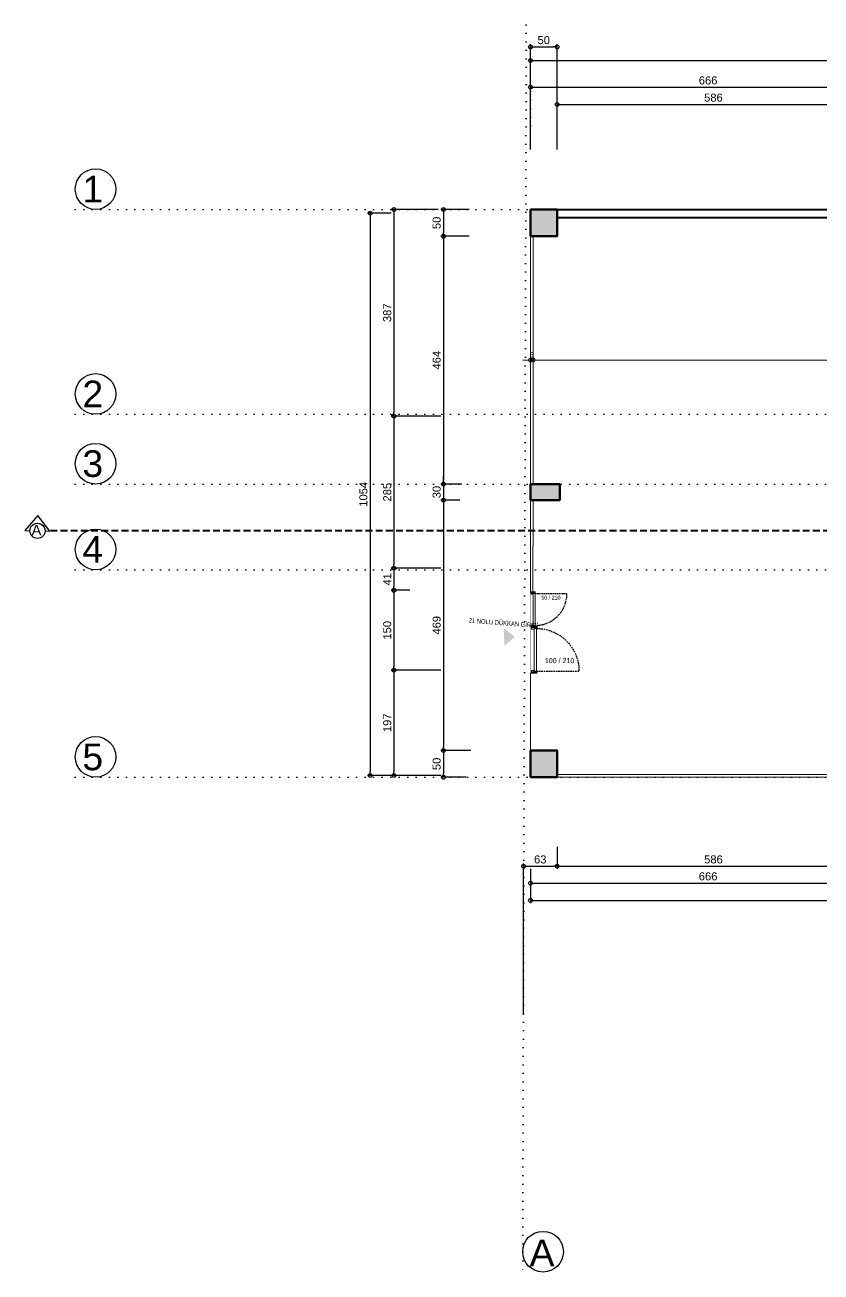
# Model space of a CAD drawing. Header units: millimetres. Extents: x 768 to 14077, y 324 to 18132.
# Drawn here: x 877 to 2369, y 3132 to 5469 of the extents above; entities that cross this region are included whole.
import ezdxf

# ---------------------------------------------------------------- set-up
doc = ezdxf.new("R2010")
doc.units = ezdxf.units.MM
doc.set_wipeout_variables(frame=1)
for name, pattern in [('DOT2', [3.175, 0, -3.175]), ('HIDDEN', [9.525, 6.35, -3.175]), ('HIDDEN2', [4.7625, 3.175, -1.5875]), ('HIDDENX2', [19.05, 12.7, -6.35])]:
    doc.linetypes.add(name, pattern=pattern)
for name, color, linetype, lineweight in [('DUV', 41, 'Continuous', 50), ('KAPI', 30, 'Continuous', 20), ('SEM_DUVAR1', 136, 'Continuous', 40), ('SEM_IC OLCU', 140, 'Continuous', 13), ('SEM_KESİK1', 254, 'HIDDENX2', 40), ('SEM_KOLON TARAMA1', 8, 'Continuous', 13), ('SEM_KOLON1', 244, 'Continuous', 60), ('SEM_PENCERE', 133, 'Continuous', 13), ('YAZIKAPI', 7, 'Continuous', 5)]:
    doc.layers.add(name, color=color, linetype=linetype, lineweight=lineweight)
for name, color, linetype in [('KAD_PARSELHAT', 16, 'Continuous'), ('KAPI-AC', 9, 'HIDDEN'), ('SEM_AKS', 161, 'Continuous'), ('TEXT', 7, 'Continuous')]:
    doc.layers.add(name, color=color, linetype=linetype)
doc.styles.add('KAPıNO', font='arial.ttf')
doc.styles.add('S', font='arial.ttf', dxfattribs={"width": 0.7})
doc.styles.add('SEM_YAZI', font='arial.ttf')
doc.styles.get("Standard").update_dxf_attribs({"font": 'arial.ttf'})
doc.dimstyles.new('1-50-2', dxfattribs={"dimtxt": 15, "dimasz": 7, "dimexe": 5, "dimexo": 5, "dimgap": 5, "dimtad": 1, "dimdec": 0, "dimtxsty": 'Standard', "dimblk": 'ORIGIN', "dimcen": 5, "dimdle": 7, "dimclrd": 256, "dimclre": 256, "dimclrt": 256, "dimadec": 0, "dimazin": 0, "dimtfac": 1, "dimtdec": 0, "dimtix": 1, "dimtmove": 0, "dimatfit": 3, "dimldrblk": 'ORIGIN', "dimfxl": 1, "dimlwd": -1, "dimlwe": -1, "dimarcsym": 0})
doc.dimstyles.new('1-50-İC', dxfattribs={"dimtxt": 10, "dimasz": 7, "dimexe": 5, "dimexo": 25, "dimgap": 5, "dimtad": 1, "dimdec": 0, "dimtxsty": 'Standard', "dimblk": 'ORIGIN', "dimcen": 5, "dimdle": 7, "dimclrd": 256, "dimclre": 256, "dimclrt": 256, "dimadec": 0, "dimazin": 0, "dimtfac": 1, "dimtdec": 0, "dimtix": 1, "dimtmove": 0, "dimatfit": 3, "dimldrblk": 'ORIGIN', "dimfxl": 1, "dimlwd": -1, "dimlwe": -1, "dimarcsym": 0})

# ---------------------------------------------------------------- blocks, each defined once
blk = doc.blocks.new('*U6')
at = {"layer": 'TEXT', "style": 'KAPıNO'}
blk.add_attdef('KB', (18.6, 16.5), '', height=10, rotation=90, dxfattribs=at)
blk.add_wipeout([(0, 1), (90, 1), (90, -12), (0, -12)]).dxf.layer = 'KAPI'
at = {"layer": 'DUV'}
for p, q in [((0, 0), (0, -10)), ((90, 0), (90, -10))]:
    blk.add_line(p, q, dxfattribs=at)
at = {"layer": 'KAPI'}
for points in [[(0, -10), (0, 0), (3, 0), (3, -4.5), (4.3, -4.5), (4.3, -10)], [(90, -10), (90, 0), (87, 0), (87, -4.5), (85.7, -4.5), (85.7, -10)]]:
    blk.add_lwpolyline(points, close=True, dxfattribs=at)
blk.add_lwpolyline([(3, -4.5), (3, 0), (87, 0), (87, -4.5), (3, -4.5)], dxfattribs=at)
at = {"layer": 'KAPI-AC', "linetype": 'HIDDEN2'}
blk.add_lwpolyline([(3, 0), (3, 84, -0.414214), (87, 0)], format="xyb", dxfattribs=at)
blk = doc.blocks.new('*U5')
at = {"layer": 'TEXT', "style": 'KAPıNO'}
blk.add_attdef('KB', (18.6, 16.5), '', height=10, rotation=90, dxfattribs=at)
blk.add_wipeout([(0, 1), (90, 1), (90, -12), (0, -12)]).dxf.layer = 'KAPI'
at = {"layer": 'DUV'}
for p, q in [((0, 0), (0, -10)), ((90, 0), (90, -10))]:
    blk.add_line(p, q, dxfattribs=at)
at = {"layer": 'KAPI'}
for points in [[(0, -10), (0, 0), (3, 0), (3, -4.5), (4.3, -4.5), (4.3, -10)], [(90, -10), (90, 0), (87, 0), (87, -4.5), (85.7, -4.5), (85.7, -10)]]:
    blk.add_lwpolyline(points, close=True, dxfattribs=at)
blk.add_lwpolyline([(3, -4.5), (3, 0), (87, 0), (87, -4.5), (3, -4.5)], dxfattribs=at)
at = {"layer": 'KAPI-AC', "linetype": 'HIDDEN2'}
blk.add_lwpolyline([(3, 0), (3, 84, -0.414214), (87, 0)], format="xyb", dxfattribs=at)
blk = doc.blocks.new('_Origin')
at = {"color": 0, "linetype": 'ByBlock', "lineweight": -2}
blk.add_line((0, 0), (-1, 0), dxfattribs=at)
blk.add_circle((0, 0), 0.5, dxfattribs=at)
blk = doc.blocks.new('*D149')
at = {"transparency": 16777216}
for p, q in [((1824.5, 5235.7), (1824.5, 5357.4)), ((1831.5, 5352.4), (2483.5, 5352.4)), ((2490.5, 5228.8), (2490.5, 5357.4))]:
    blk.add_line(p, q, dxfattribs=at)
at = {"layer": 'Defpoints', "color": 0, "linetype": 'ByBlock', "transparency": 16777216}
for p in [(2490.5, 5352.4), (1824.5, 5230.7), (2490.5, 5223.8)]:
    blk.add_point(p, dxfattribs=at)
at = {"linetype": 'ByBlock', "transparency": 16777216, "xscale": 7, "yscale": 7, "zscale": 7, "rotation": 180}
blk.add_blockref('_Origin', (1824.5, 5352.4), dxfattribs=at)
at = {"linetype": 'ByBlock', "transparency": 16777216, "xscale": 7, "yscale": 7, "zscale": 7}
blk.add_blockref('_Origin', (2490.5, 5352.4), dxfattribs=at)
at = {"linetype": 'ByBlock', "transparency": 16777216, "insert": (2157.5, 5365.1), "char_height": 15, "attachment_point": 5}
blk.add_mtext('666', dxfattribs=at)
blk = doc.blocks.new('*D153')
at = {"transparency": 16777216}
for p, q in [((1824.5, 5357.4), (1824.5, 5407.4)), ((1831.5, 5402.4), (4598, 5402.4)), ((4605, 5357.4), (4605, 5407.4))]:
    blk.add_line(p, q, dxfattribs=at)
at = {"layer": 'Defpoints', "color": 0, "linetype": 'ByBlock', "transparency": 16777216}
for p in [(4605, 5402.4), (1824.5, 5352.4), (4605, 5352.4)]:
    blk.add_point(p, dxfattribs=at)
at = {"linetype": 'ByBlock', "transparency": 16777216, "xscale": 7, "yscale": 7, "zscale": 7, "rotation": 180}
blk.add_blockref('_Origin', (1824.5, 5402.4), dxfattribs=at)
at = {"linetype": 'ByBlock', "transparency": 16777216, "xscale": 7, "yscale": 7, "zscale": 7}
blk.add_blockref('_Origin', (4605, 5402.4), dxfattribs=at)
at = {"linetype": 'ByBlock', "transparency": 16777216, "insert": (3214.8, 5415.1), "char_height": 15, "attachment_point": 5}
blk.add_mtext('2781', dxfattribs=at)
blk = doc.blocks.new('*D212')
at = {"transparency": 16777216}
for p, q in [((1824.5, 5343.5), (1824.5, 5432.9)), ((1831.5, 5427.9), (1867.5, 5427.9)), ((1874.5, 5235.7), (1874.5, 5432.9))]:
    blk.add_line(p, q, dxfattribs=at)
at = {"layer": 'Defpoints', "color": 0, "linetype": 'ByBlock', "transparency": 16777216}
for p in [(1874.5, 5427.9), (1824.5, 5338.5), (1874.5, 5230.7)]:
    blk.add_point(p, dxfattribs=at)
at = {"linetype": 'ByBlock', "transparency": 16777216, "xscale": 7, "yscale": 7, "zscale": 7, "rotation": 180}
blk.add_blockref('_Origin', (1824.5, 5427.9), dxfattribs=at)
at = {"linetype": 'ByBlock', "transparency": 16777216, "xscale": 7, "yscale": 7, "zscale": 7}
blk.add_blockref('_Origin', (1874.5, 5427.9), dxfattribs=at)
at = {"linetype": 'ByBlock', "transparency": 16777216, "insert": (1849.5, 5440.6), "char_height": 15, "attachment_point": 5}
blk.add_mtext('50', dxfattribs=at)
blk = doc.blocks.new('*D154')
at = {"transparency": 16777216}
for p, q in [((1874.5, 5235.7), (1874.5, 5325.2)), ((1881.5, 5320.2), (2453.5, 5320.2)), ((2460.5, 5279.4), (2460.5, 5325.2))]:
    blk.add_line(p, q, dxfattribs=at)
at = {"layer": 'Defpoints', "color": 0, "linetype": 'ByBlock', "transparency": 16777216}
for p in [(2460.5, 5320.2), (2460.5, 5274.4), (1874.5, 5230.7)]:
    blk.add_point(p, dxfattribs=at)
at = {"linetype": 'ByBlock', "transparency": 16777216, "xscale": 7, "yscale": 7, "zscale": 7, "rotation": 180}
blk.add_blockref('_Origin', (1874.5, 5320.2), dxfattribs=at)
at = {"linetype": 'ByBlock', "transparency": 16777216, "xscale": 7, "yscale": 7, "zscale": 7}
blk.add_blockref('_Origin', (2460.5, 5320.2), dxfattribs=at)
at = {"linetype": 'ByBlock', "transparency": 16777216, "insert": (2167.5, 5332.9), "char_height": 15, "attachment_point": 5}
blk.add_mtext('586', dxfattribs=at)
blk = doc.blocks.new('*D172')
at = {"transparency": 16777216}
for p, q in [((1709.6, 5123.3), (1656.5, 5123.3)), ((1661.5, 5116.3), (1661.5, 5080.1)), ((1709.6, 5073.1), (1656.5, 5073.1))]:
    blk.add_line(p, q, dxfattribs=at)
at = {"layer": 'Defpoints', "color": 0, "linetype": 'ByBlock', "transparency": 16777216}
for p in [(1714.6, 5123.3), (1661.5, 5073.1), (1714.6, 5073.1)]:
    blk.add_point(p, dxfattribs=at)
at = {"linetype": 'ByBlock', "transparency": 16777216, "xscale": 7, "yscale": 7, "zscale": 7}
for p, rotation in [((1661.5, 5123.3), 90), ((1661.5, 5073.1), 270)]:
    blk.add_blockref('_Origin', p, dxfattribs=dict(at, rotation=rotation))
at = {"linetype": 'ByBlock', "transparency": 16777216, "insert": (1648.9, 5098.2), "char_height": 15, "attachment_point": 5, "rotation": 90}
blk.add_mtext('50', dxfattribs=at)
blk = doc.blocks.new('*D173')
at = {"transparency": 16777216}
for p, q in [((1709.6, 5073.1), (1656.5, 5073.1)), ((1661.5, 5066.1), (1661.5, 4615.9)), ((1696, 4608.9), (1656.5, 4608.9))]:
    blk.add_line(p, q, dxfattribs=at)
at = {"layer": 'Defpoints', "color": 0, "linetype": 'ByBlock', "transparency": 16777216}
for p in [(1714.6, 5073.1), (1661.5, 4608.9), (1701, 4608.9)]:
    blk.add_point(p, dxfattribs=at)
at = {"linetype": 'ByBlock', "transparency": 16777216, "xscale": 7, "yscale": 7, "zscale": 7}
for p, rotation in [((1661.5, 5073.1), 90), ((1661.5, 4608.9), 270)]:
    blk.add_blockref('_Origin', p, dxfattribs=dict(at, rotation=rotation))
at = {"linetype": 'ByBlock', "transparency": 16777216, "insert": (1648.9, 4841), "char_height": 15, "attachment_point": 5, "rotation": 90}
blk.add_mtext('464', dxfattribs=at)
blk = doc.blocks.new('*D174')
at = {"transparency": 16777216}
for p, q in [((1696, 4608.9), (1656.5, 4608.9)), ((1661.5, 4615.9), (1661.5, 4622.9)), ((1661.5, 4608.9), (1661.5, 4578.8)), ((1692.5, 4578.8), (1656.5, 4578.8)), ((1661.5, 4571.8), (1661.5, 4564.8))]:
    blk.add_line(p, q, dxfattribs=at)
at = {"layer": 'Defpoints', "color": 0, "linetype": 'ByBlock', "transparency": 16777216}
for p in [(1701, 4608.9), (1661.5, 4578.8), (1697.5, 4578.8)]:
    blk.add_point(p, dxfattribs=at)
at = {"linetype": 'ByBlock', "transparency": 16777216, "xscale": 7, "yscale": 7, "zscale": 7}
for p, rotation in [((1661.5, 4608.9), 270), ((1661.5, 4578.8), 90)]:
    blk.add_blockref('_Origin', p, dxfattribs=dict(at, rotation=rotation))
at = {"linetype": 'ByBlock', "transparency": 16777216, "insert": (1648.9, 4593.8), "char_height": 15, "attachment_point": 5, "rotation": 90}
blk.add_mtext('30', dxfattribs=at)
blk = doc.blocks.new('*D175')
at = {"transparency": 16777216}
for p, q in [((1692.5, 4578.8), (1656.5, 4578.8)), ((1661.5, 4571.8), (1661.5, 4116.6)), ((1713.1, 4109.6), (1656.5, 4109.6))]:
    blk.add_line(p, q, dxfattribs=at)
at = {"layer": 'Defpoints', "color": 0, "linetype": 'ByBlock', "transparency": 16777216}
for p in [(1697.5, 4578.8), (1661.5, 4109.6), (1718.1, 4109.6)]:
    blk.add_point(p, dxfattribs=at)
at = {"linetype": 'ByBlock', "transparency": 16777216, "xscale": 7, "yscale": 7, "zscale": 7}
for p, rotation in [((1661.5, 4578.8), 90), ((1661.5, 4109.6), 270)]:
    blk.add_blockref('_Origin', p, dxfattribs=dict(at, rotation=rotation))
at = {"linetype": 'ByBlock', "transparency": 16777216, "insert": (1648.9, 4344.2), "char_height": 15, "attachment_point": 5, "rotation": 90}
blk.add_mtext('469', dxfattribs=at)
blk = doc.blocks.new('*D176')
at = {"transparency": 16777216}
for p, q in [((1713.1, 4109.6), (1656.5, 4109.6)), ((1661.5, 4102.6), (1661.5, 4066.3)), ((1704.2, 4059.3), (1656.5, 4059.3))]:
    blk.add_line(p, q, dxfattribs=at)
at = {"layer": 'Defpoints', "color": 0, "linetype": 'ByBlock', "transparency": 16777216}
for p in [(1718.1, 4109.6), (1661.5, 4059.3), (1709.2, 4059.3)]:
    blk.add_point(p, dxfattribs=at)
at = {"linetype": 'ByBlock', "transparency": 16777216, "xscale": 7, "yscale": 7, "zscale": 7}
for p, rotation in [((1661.5, 4109.6), 90), ((1661.5, 4059.3), 270)]:
    blk.add_blockref('_Origin', p, dxfattribs=dict(at, rotation=rotation))
at = {"linetype": 'ByBlock', "transparency": 16777216, "insert": (1648.9, 4084.4), "char_height": 15, "attachment_point": 5, "rotation": 90}
blk.add_mtext('50', dxfattribs=at)
blk = doc.blocks.new('*D177')
at = {"transparency": 16777216}
for p, q in [((1651.5, 5123.3), (1563.9, 5123.3)), ((1568.9, 5116.3), (1568.9, 4743.3)), ((1656.5, 4736.3), (1563.9, 4736.3))]:
    blk.add_line(p, q, dxfattribs=at)
at = {"layer": 'Defpoints', "color": 0, "linetype": 'ByBlock', "transparency": 16777216}
for p in [(1656.5, 5123.3), (1568.9, 4736.3), (1661.5, 4736.3)]:
    blk.add_point(p, dxfattribs=at)
at = {"linetype": 'ByBlock', "transparency": 16777216, "xscale": 7, "yscale": 7, "zscale": 7}
for p, rotation in [((1568.9, 5123.3), 90), ((1568.9, 4736.3), 270)]:
    blk.add_blockref('_Origin', p, dxfattribs=dict(at, rotation=rotation))
at = {"linetype": 'ByBlock', "transparency": 16777216, "insert": (1556.3, 4929.8), "char_height": 15, "attachment_point": 5, "rotation": 90}
blk.add_mtext('387', dxfattribs=at)
blk = doc.blocks.new('*D178')
at = {"transparency": 16777216}
for p, q in [((1656.5, 4736.3), (1563.9, 4736.3)), ((1568.9, 4729.3), (1568.9, 4458)), ((1656.5, 4451), (1563.9, 4451))]:
    blk.add_line(p, q, dxfattribs=at)
at = {"layer": 'Defpoints', "color": 0, "linetype": 'ByBlock', "transparency": 16777216}
for p in [(1661.5, 4736.3), (1568.9, 4451), (1661.5, 4451)]:
    blk.add_point(p, dxfattribs=at)
at = {"linetype": 'ByBlock', "transparency": 16777216, "xscale": 7, "yscale": 7, "zscale": 7}
for p, rotation in [((1568.9, 4736.3), 90), ((1568.9, 4451), 270)]:
    blk.add_blockref('_Origin', p, dxfattribs=dict(at, rotation=rotation))
at = {"linetype": 'ByBlock', "transparency": 16777216, "insert": (1556.3, 4593.6), "char_height": 15, "attachment_point": 5, "rotation": 90}
blk.add_mtext('285', dxfattribs=at)
blk = doc.blocks.new('*D179')
at = {"transparency": 16777216}
for p, q in [((1656.5, 4451), (1563.9, 4451)), ((1568.9, 4444), (1568.9, 4416.7)), ((1598.9, 4409.7), (1563.9, 4409.7))]:
    blk.add_line(p, q, dxfattribs=at)
at = {"layer": 'Defpoints', "color": 0, "linetype": 'ByBlock', "transparency": 16777216}
for p in [(1661.5, 4451), (1568.9, 4409.7), (1603.9, 4409.7)]:
    blk.add_point(p, dxfattribs=at)
at = {"linetype": 'ByBlock', "transparency": 16777216, "xscale": 7, "yscale": 7, "zscale": 7}
for p, rotation in [((1568.9, 4451), 90), ((1568.9, 4409.7), 270)]:
    blk.add_blockref('_Origin', p, dxfattribs=dict(at, rotation=rotation))
at = {"linetype": 'ByBlock', "transparency": 16777216, "insert": (1556.4, 4430.3), "char_height": 15, "attachment_point": 5, "rotation": 90}
blk.add_mtext('41', dxfattribs=at)
blk = doc.blocks.new('*D180')
at = {"transparency": 16777216}
for p, q in [((1598.9, 4409.7), (1563.9, 4409.7)), ((1568.9, 4402.7), (1568.9, 4266.9)), ((1656.5, 4259.9), (1563.9, 4259.9))]:
    blk.add_line(p, q, dxfattribs=at)
at = {"layer": 'Defpoints', "color": 0, "linetype": 'ByBlock', "transparency": 16777216}
for p in [(1603.9, 4409.7), (1568.9, 4259.9), (1661.5, 4259.9)]:
    blk.add_point(p, dxfattribs=at)
at = {"linetype": 'ByBlock', "transparency": 16777216, "xscale": 7, "yscale": 7, "zscale": 7}
for p, rotation in [((1568.9, 4409.7), 90), ((1568.9, 4259.9), 270)]:
    blk.add_blockref('_Origin', p, dxfattribs=dict(at, rotation=rotation))
at = {"linetype": 'ByBlock', "transparency": 16777216, "insert": (1556.3, 4334.8), "char_height": 15, "attachment_point": 5, "rotation": 90}
blk.add_mtext('150', dxfattribs=at)
blk = doc.blocks.new('*D181')
at = {"transparency": 16777216}
for p, q in [((1656.5, 4259.9), (1563.9, 4259.9)), ((1568.9, 4252.9), (1568.9, 4069.8)), ((1656.5, 4062.8), (1563.9, 4062.8))]:
    blk.add_line(p, q, dxfattribs=at)
at = {"layer": 'Defpoints', "color": 0, "linetype": 'ByBlock', "transparency": 16777216}
for p in [(1661.5, 4259.9), (1568.9, 4062.8), (1661.5, 4062.8)]:
    blk.add_point(p, dxfattribs=at)
at = {"linetype": 'ByBlock', "transparency": 16777216, "xscale": 7, "yscale": 7, "zscale": 7}
for p, rotation in [((1568.9, 4259.9), 90), ((1568.9, 4062.8), 270)]:
    blk.add_blockref('_Origin', p, dxfattribs=dict(at, rotation=rotation))
at = {"linetype": 'ByBlock', "transparency": 16777216, "insert": (1556.3, 4161.4), "char_height": 15, "attachment_point": 5, "rotation": 90}
blk.add_mtext('197', dxfattribs=at)
blk = doc.blocks.new('*D182')
at = {"transparency": 16777216}
for p, q in [((1563.9, 5116.3), (1519.2, 5116.3)), ((1524.2, 5109.3), (1524.2, 4069.8)), ((1563.9, 4062.8), (1519.2, 4062.8))]:
    blk.add_line(p, q, dxfattribs=at)
at = {"layer": 'Defpoints', "color": 0, "linetype": 'ByBlock', "transparency": 16777216}
for p in [(1568.9, 5116.3), (1524.2, 4062.8), (1568.9, 4062.8)]:
    blk.add_point(p, dxfattribs=at)
at = {"linetype": 'ByBlock', "transparency": 16777216, "xscale": 7, "yscale": 7, "zscale": 7}
for p, rotation in [((1524.2, 5116.3), 90), ((1524.2, 4062.8), 270)]:
    blk.add_blockref('_Origin', p, dxfattribs=dict(at, rotation=rotation))
at = {"linetype": 'ByBlock', "transparency": 16777216, "insert": (1511.6, 4589.6), "char_height": 15, "attachment_point": 5, "rotation": 90}
blk.add_mtext('1054', dxfattribs=at)
blk = doc.blocks.new('*D213')
at = {"transparency": 16777216}
for p, q in [((1874.5, 3928.7), (1874.5, 3887.6)), ((1811.4, 3614.1), (1811.4, 3897.6)), ((1818.4, 3892.6), (1867.5, 3892.6))]:
    blk.add_line(p, q, dxfattribs=at)
at = {"layer": 'Defpoints', "color": 0, "linetype": 'ByBlock', "transparency": 16777216}
for p in [(1874.5, 3933.7), (1874.5, 3892.6), (1811.4, 3609.1)]:
    blk.add_point(p, dxfattribs=at)
at = {"linetype": 'ByBlock', "transparency": 16777216, "xscale": 7, "yscale": 7, "zscale": 7, "rotation": 180}
blk.add_blockref('_Origin', (1811.4, 3892.6), dxfattribs=at)
at = {"linetype": 'ByBlock', "transparency": 16777216, "xscale": 7, "yscale": 7, "zscale": 7}
blk.add_blockref('_Origin', (1874.5, 3892.6), dxfattribs=at)
at = {"linetype": 'ByBlock', "transparency": 16777216, "insert": (1843, 3905.3), "char_height": 15, "attachment_point": 5}
blk.add_mtext('63', dxfattribs=at)
blk = doc.blocks.new('*D183')
at = {"transparency": 16777216}
for p, q in [((1874.5, 3928.7), (1874.5, 3887.6)), ((2460.5, 3931.2), (2460.5, 3887.6)), ((1881.5, 3892.6), (2453.5, 3892.6))]:
    blk.add_line(p, q, dxfattribs=at)
at = {"layer": 'Defpoints', "color": 0, "linetype": 'ByBlock', "transparency": 16777216}
for p in [(1874.5, 3933.7), (2460.5, 3936.2), (2460.5, 3892.6)]:
    blk.add_point(p, dxfattribs=at)
at = {"linetype": 'ByBlock', "transparency": 16777216, "xscale": 7, "yscale": 7, "zscale": 7, "rotation": 180}
blk.add_blockref('_Origin', (1874.5, 3892.6), dxfattribs=at)
at = {"linetype": 'ByBlock', "transparency": 16777216, "xscale": 7, "yscale": 7, "zscale": 7}
blk.add_blockref('_Origin', (2460.5, 3892.6), dxfattribs=at)
at = {"linetype": 'ByBlock', "transparency": 16777216, "insert": (2167.5, 3905.3), "char_height": 15, "attachment_point": 5}
blk.add_mtext('586', dxfattribs=at)
blk = doc.blocks.new('*D193')
at = {"transparency": 16777216}
for p, q in [((1824.5, 3887.6), (1824.5, 3856)), ((2490.5, 3887.6), (2490.5, 3856)), ((1831.5, 3861), (2483.5, 3861))]:
    blk.add_line(p, q, dxfattribs=at)
at = {"layer": 'Defpoints', "color": 0, "linetype": 'ByBlock', "transparency": 16777216}
for p in [(1824.5, 3892.6), (2490.5, 3892.6), (2490.5, 3861)]:
    blk.add_point(p, dxfattribs=at)
at = {"linetype": 'ByBlock', "transparency": 16777216, "xscale": 7, "yscale": 7, "zscale": 7, "rotation": 180}
blk.add_blockref('_Origin', (1824.5, 3861), dxfattribs=at)
at = {"linetype": 'ByBlock', "transparency": 16777216, "xscale": 7, "yscale": 7, "zscale": 7}
blk.add_blockref('_Origin', (2490.5, 3861), dxfattribs=at)
at = {"linetype": 'ByBlock', "transparency": 16777216, "insert": (2157.5, 3873.6), "char_height": 15, "attachment_point": 5}
blk.add_mtext('666', dxfattribs=at)
blk = doc.blocks.new('*D201')
at = {"transparency": 16777216}
for p, q in [((1824.5, 3856), (1824.5, 3823.7)), ((4605, 3856), (4605, 3823.7)), ((1831.5, 3828.7), (4598, 3828.7))]:
    blk.add_line(p, q, dxfattribs=at)
at = {"layer": 'Defpoints', "color": 0, "linetype": 'ByBlock', "transparency": 16777216}
for p in [(1824.5, 3861), (4605, 3861), (4605, 3828.7)]:
    blk.add_point(p, dxfattribs=at)
at = {"linetype": 'ByBlock', "transparency": 16777216, "xscale": 7, "yscale": 7, "zscale": 7, "rotation": 180}
blk.add_blockref('_Origin', (1824.5, 3828.7), dxfattribs=at)
at = {"linetype": 'ByBlock', "transparency": 16777216, "xscale": 7, "yscale": 7, "zscale": 7}
blk.add_blockref('_Origin', (4605, 3828.7), dxfattribs=at)
at = {"linetype": 'ByBlock', "transparency": 16777216, "insert": (3214.8, 3841.4), "char_height": 15, "attachment_point": 5}
blk.add_mtext('2781', dxfattribs=at)
blk = doc.blocks.new('*D325')
at = {"layer": 'Defpoints', "color": 0, "transparency": 16777216}
for p in [(1824.5, 4841), (1829.5, 4841.2), (1829.5, 4841.2)]:
    blk.add_point(p, dxfattribs=at)
at = {"layer": 'SEM_IC OLCU', "transparency": 16777216}
for p, q in [((1824.5, 4866), (1824.5, 4846.2)), ((1829.5, 4866.2), (1829.5, 4846.2)), ((1817.5, 4841.2), (1810.5, 4841.2)), ((1824.5, 4841.2), (1829.5, 4841.2)), ((1836.5, 4841.2), (1843.5, 4841.2))]:
    blk.add_line(p, q, dxfattribs=at)
at = {"layer": 'SEM_IC OLCU', "transparency": 16777216, "xscale": 7, "yscale": 7, "zscale": 7}
blk.add_blockref('_Origin', (1824.5, 4841.2), dxfattribs=at)
at = {"layer": 'SEM_IC OLCU', "transparency": 16777216, "xscale": 7, "yscale": 7, "zscale": 7, "rotation": 180}
blk.add_blockref('_Origin', (1829.5, 4841.2), dxfattribs=at)
at = {"layer": 'SEM_IC OLCU', "transparency": 16777216, "insert": (1827, 4851.2), "char_height": 10, "attachment_point": 5}
blk.add_mtext('5', dxfattribs=at)
blk = doc.blocks.new('*D326')
at = {"layer": 'Defpoints', "color": 0, "transparency": 16777216}
for p in [(3268.5, 4923.9), (1829.5, 4841.2), (3268.5, 4841.2)]:
    blk.add_point(p, dxfattribs=at)
at = {"layer": 'SEM_IC OLCU', "transparency": 16777216}
for p, q in [((3268.5, 4898.9), (3268.5, 4836.2)), ((1829.5, 4866.2), (1829.5, 4846.2)), ((1836.5, 4841.2), (3261.5, 4841.2))]:
    blk.add_line(p, q, dxfattribs=at)
at = {"layer": 'SEM_IC OLCU', "transparency": 16777216, "xscale": 7, "yscale": 7, "zscale": 7, "rotation": 180}
blk.add_blockref('_Origin', (1829.5, 4841.2), dxfattribs=at)
at = {"layer": 'SEM_IC OLCU', "transparency": 16777216, "xscale": 7, "yscale": 7, "zscale": 7}
blk.add_blockref('_Origin', (3268.5, 4841.2), dxfattribs=at)
at = {"layer": 'SEM_IC OLCU', "transparency": 16777216, "insert": (2549, 4851.3), "char_height": 10, "attachment_point": 5}
blk.add_mtext('1439', dxfattribs=at)
blk = doc.blocks.new('aks')
at = {"layer": 'SEM_AKS', "linetype": 'DOT2', "ltscale": 5}
for p, q in [((1819.4, 6332.3), (1810, 3132.1)), ((971.7, 5123.3), (5571.7, 5123.3)), ((971.7, 4739.5), (5571.7, 4739.5)), ((971.7, 4608.9), (5571.7, 4608.9)), ((971.7, 4448.1), (5571.7, 4448.1)), ((971.7, 4059.3), (5571.7, 4059.3))]:
    blk.add_line(p, q, dxfattribs=at)
at = {"layer": 'SEM_AKS', "ltscale": 5}
for centre in [(1009.8, 5161.5), (1009.8, 4777.7), (1009.8, 4647), (1009.8, 4486.3), (1009.8, 4097.5), (1848.2, 3170.3)]:
    blk.add_circle(centre, 38.1, dxfattribs=at)
at = {"layer": 'SEM_AKS', "linetype": 'DOT2', "ltscale": 5}
for s, p in [('1', (985.1, 5136.5)), ('2', (985.1, 4752.7)), ('3', (985.1, 4622.1)), ('4', (985.1, 4461.4)), ('5', (985.1, 4072.5)), ('A', (1823, 3143.1))]:
    blk.add_text(s, height=50, dxfattribs=at).set_placement(p)

msp = doc.modelspace()

# ---------------------------------------------------------------- hatches: boundary and pattern name
at = {"layer": 'KAD_PARSELHAT', "lineweight": 40}
h = msp.add_hatch(color=256, dxfattribs=at)
h.dxf.hatch_style = 1
h.paths.add_polyline_path([(1774.4, 4339.5), (1795.3, 4322.5), (1775.9, 4305.8)])
at = {"layer": 'SEM_KOLON TARAMA1', "linetype": 'ByBlock'}
h = msp.add_hatch(dxfattribs=at)
h.set_pattern_fill('ANSI36', color=256)
h.set_pattern_definition([(45, (210.0015, 2702.2162), (1.683798, 6.173926), [7.9375, -1.5875, 0, -1.5875])])
h.paths.add_polyline_path([(1874.5, 5123.3), (1824.5, 5123.3), (1824.5, 5073.1), (1874.5, 5073.1)])
h.paths.add_polyline_path([(2490.5, 5123.3), (2460.5, 5123.3), (2460.5, 5063), (2490.5, 5063)])
h.paths.add_polyline_path([(3134.5, 5123.3), (3074.5, 5123.3), (3074.5, 5093.2), (3134.5, 5093.2)])
h.paths.add_polyline_path([(3830.5, 5123.3), (3770.5, 5123.3), (3770.5, 5093.2), (3830.5, 5093.2)])
h.paths.add_polyline_path([(4605, 5123.3), (4555, 5123.3), (4555, 5073.3), (4605, 5073.3)])
h.paths.add_polyline_path([(4138.5, 5123.3), (4108.5, 5123.3), (4108.5, 5063), (4138.5, 5063)])
h.paths.add_polyline_path([(4605.5, 4608.9), (4545.5, 4608.9), (4545.5, 4578.8), (4605.5, 4578.8)])
h.paths.add_polyline_path([(4168.3, 4608.9), (4108.3, 4608.9), (4108.3, 4578.8), (4168.3, 4578.8)])
h.paths.add_polyline_path([(4605, 4109.4), (4555, 4109.6), (4555, 4059.3), (4605, 4059.3)])
h.paths.add_polyline_path([(4138.5, 4119.3), (4108.5, 4119.3), (4108.5, 4059.3), (4138.5, 4059.3)])
h.paths.add_polyline_path([(3830.5, 4089.5), (3770.5, 4089.5), (3770.5, 4059.5), (3830.5, 4059.5)])
h.paths.add_polyline_path([(3134.5, 4089.5), (3074.5, 4089.5), (3074.5, 4059.3), (3134.5, 4059.3)])
h.paths.add_polyline_path([(1874.5, 4109.6), (1824.5, 4109.6), (1824.5, 4059.3), (1874.5, 4059.3)])
h.paths.add_polyline_path([(1879.5, 4608.9), (1824.5, 4608.9), (1824.5, 4578.8), (1839.5, 4578.8), (1879.5, 4578.8)])
h.paths.add_polyline_path([(2460.5, 4608.9), (2400.5, 4608.9), (2400.5, 4578.8), (2460.5, 4578.8)])

# ---------------------------------------------------------------- linework, layer by layer
for p, q in [((1824.5, 5073.1), (1844.5, 5073.1)), ((1824.5, 4608.9), (1854.5, 4608.9)), ((1824.5, 4608.9), (1844.5, 4608.9)), ((1824.5, 4608.9), (1879.5, 4608.9)), ((1844.5, 4608.9), (1854.5, 4608.9)), ((1854.5, 4578.8), (1824.5, 4578.8)), ((1844.5, 4109.6), (1824.5, 4109.6))]:
    msp.add_line(p, q)
at = {"layer": 'SEM_AKS', "linetype": 'DOT2', "ltscale": 5}
msp.add_line((1824.5, 5344.3), (1824.5, 5261.1), dxfattribs=at)
at = {"layer": 'SEM_DUVAR1'}
for p, q in [((1874.5, 5123.3), (2460.5, 5123.3)), ((1874.5, 5108.2), (2430.5, 5108.2)), ((1824.5, 5073.1), (1824.5, 5073.1))]:
    msp.add_line(p, q, dxfattribs=at)
at = {"layer": 'SEM_DUVAR1', "linetype": 'ByBlock'}
for p, q in [((1833.9, 4405.6), (1824.5, 4405.6)), ((1824.5, 4255.6), (1836.9, 4255.6))]:
    msp.add_line(p, q, dxfattribs=at)
at = {"layer": 'SEM_KESİK1'}
msp.add_line((5071.7, 4521.2), (924.7, 4521.2), dxfattribs=at)
at = {"layer": 'SEM_KESİK1', "linetype": 'ByBlock', "lineweight": 30, "ltscale": 0.1}
msp.add_lwpolyline([(886.7, 4521.4, -1.000319), (915.1, 4520.9), (924.3, 4520.8), (901.3, 4550.1), (877.4, 4521.5)], format="xyb", close=True, dxfattribs=at)
msp.add_circle((900.9, 4521.2), 14.2, dxfattribs=at)
at = {"layer": 'SEM_KOLON1'}
for p, q in [((1824.5, 5123.3), (1824.5, 5073.1)), ((1824.5, 5073.1), (1824.5, 5123.3)), ((1824.5, 5123.3), (1874.5, 5123.3)), ((1874.5, 5073.1), (1874.5, 5123.3)), ((1824.5, 5073.1), (1874.5, 5073.1)), ((1824.5, 4608.9), (1824.5, 4578.8)), ((1824.5, 4608.9), (1879.5, 4608.9)), ((1879.5, 4608.9), (1879.5, 4578.8)), ((1879.5, 4578.8), (1824.5, 4578.8)), ((1824.5, 4109.6), (1874.5, 4109.6)), ((1824.5, 4109.6), (1824.5, 4059.3)), ((1874.5, 4109.6), (1874.5, 4059.3)), ((1824.5, 4059.3), (1874.5, 4059.3))]:
    msp.add_line(p, q, dxfattribs=at)
at = {"layer": 'SEM_KOLON1', "linetype": 'ByBlock'}
for points in [[(1874.5, 5108.2), (1874.5, 5073.1), (1824.5, 5073.1)], [(1874.5, 5108.2), (1874.5, 5073.1), (1824.5, 5073.1)], [(1874.5, 5108.2), (1874.5, 5073.1), (1824.5, 5073.1)], [(1824.5, 4608.9), (1854.5, 4608.9), (1879.5, 4608.9), (1879.5, 4578.8), (1824.5, 4578.8)], [(1824.5, 4608.9), (1854.5, 4608.9), (1879.5, 4608.9), (1879.5, 4578.8), (1824.5, 4578.8)], [(1824.5, 4608.9), (1879.5, 4608.9), (1879.5, 4578.8), (1824.5, 4578.8)], [(1824.5, 4109.6), (1844.5, 4109.6), (1874.5, 4109.6), (1874.5, 4059.3)], [(1824.5, 4109.6), (1844.5, 4109.6), (1874.5, 4109.6), (1874.5, 4059.3)], [(1824.5, 4109.6), (1874.5, 4109.6), (1874.5, 4059.3)]]:
    msp.add_lwpolyline(points, dxfattribs=at)
at = {"layer": 'SEM_PENCERE', "linetype": 'ByBlock'}
for p, q in [((1824.5, 5073.1), (1829.5, 5073.4)), ((1824.5, 5073.1), (1824.5, 4608.9)), ((1829.5, 4608.9), (1829.5, 5073.4)), ((1824.5, 4608.9), (1829.5, 4608.9)), ((1824.5, 4578.8), (1824.5, 4109.6)), ((1824.5, 4578.8), (1829.5, 4578.8)), ((1874.5, 4059.3), (1874.5, 4064.3)), ((1874.5, 4064.3), (2460.5, 4064.3)), ((1874.5, 4059.3), (2460.5, 4059.3))]:
    msp.add_line(p, q, dxfattribs=at)

# ---------------------------------------------------------------- texts
at = {"layer": 'SEM_KESİK1', "linetype": 'ByBlock', "lineweight": 30, "ltscale": 0.1, "insert": (908.3, 4512.6), "char_height": 19.8, "width": 7.91, "attachment_point": 9, "style": 'SEM_YAZI'}
msp.add_mtext('A', dxfattribs=at)

# ---------------------------------------------------------------- dimensions: what is measured, and where the dimension line sits
at = {"linetype": 'ByBlock'}
for base, p1, p2, picture, middle in [((1874.5, 5427.9), (1824.5, 5338.5), (1874.5, 5230.7), '*D212', (1849.5, 5440.6)), ((4605.0436, 5402.4146), (1824.4762, 5352.4155), (4605.0436, 5352.4155), '*D153', (3214.7599, 5415.0732)), ((2490.5, 5352.4), (1824.5, 5230.7), (2490.5, 5223.8), '*D149', (2157.5, 5365.1)), ((1874.5, 3892.6), (1811.4, 3609.1), (1874.5, 3933.7), '*D213', (1843, 3905.3)), ((2490.5, 3861), (1824.5, 3892.6), (2490.5, 3892.6), '*D193', (2157.5, 3873.6)), ((4605.0436, 3828.712), (1824.4762, 3860.962), (4605.0436, 3860.962), '*D201', (3214.7599, 3841.3706))]:
    dim = msp.add_linear_dim(base=base, p1=p1, p2=p2, dimstyle='1-50-2', dxfattribs=at)
    dim.commit()
    dim.dimension.update_dxf_attribs({"geometry": picture, "text_midpoint": middle})
for base, p1, p2, picture, middle in [((2460.5, 5320.2), (1874.5, 5230.7), (2460.5, 5274.4), '*D154', (2167.5, 5332.9)), ((2460.5, 3892.6), (1874.5, 3933.7), (2460.5, 3936.2), '*D183', (2167.5, 3905.3))]:
    dim = msp.add_linear_dim(base=base, p1=p1, p2=p2, dimstyle='1-50-2', override={"dimtmove": 1}, dxfattribs=at)
    dim.commit()
    dim.dimension.update_dxf_attribs({"geometry": picture, "text_midpoint": middle})
for base, p1, p2, picture, middle in [((1524.2146393, 4062.816453), (1568.917219, 5116.316453), (1568.917219, 4062.816453), '*D182', (1511.5560444, 4589.566453)), ((1568.9, 4736.3), (1656.5, 5123.3), (1661.5, 4736.3), '*D177', (1556.3, 4929.8)), ((1661.5, 5073.1), (1714.6, 5123.3), (1714.6, 5073.1), '*D172', (1648.9, 5098.2))]:
    dim = msp.add_linear_dim(base=base, p1=p1, p2=p2, angle=90, dimstyle='1-50-2', dxfattribs=at)
    dim.commit()
    dim.dimension.update_dxf_attribs({"geometry": picture, "text_midpoint": middle})
for base, p1, p2, picture, middle in [((1661.5, 4608.9), (1714.6, 5073.1), (1701, 4608.9), '*D173', (1648.9, 4841)), ((1568.9, 4451), (1661.5, 4736.3), (1661.5, 4451), '*D178', (1556.3, 4593.6)), ((1661.5, 4578.8), (1701, 4608.9), (1697.5, 4578.8), '*D174', (1648.9, 4593.8)), ((1661.5, 4109.6), (1697.5, 4578.8), (1718.1, 4109.6), '*D175', (1648.9, 4344.2)), ((1568.9, 4409.7), (1661.5, 4451), (1603.9, 4409.7), '*D179', (1556.4, 4430.3)), ((1568.9, 4259.9), (1603.9, 4409.7), (1661.5, 4259.9), '*D180', (1556.3, 4334.8)), ((1568.9, 4062.8), (1661.5, 4259.9), (1661.5, 4062.8), '*D181', (1556.3, 4161.4)), ((1661.5, 4059.3), (1718.1, 4109.6), (1709.2, 4059.3), '*D176', (1648.9, 4084.4))]:
    dim = msp.add_linear_dim(base=base, p1=p1, p2=p2, angle=90, dimstyle='1-50-2', override={"dimtmove": 1}, dxfattribs=at)
    dim.commit()
    dim.dimension.update_dxf_attribs({"geometry": picture, "text_midpoint": middle})
at = {"layer": 'SEM_IC OLCU'}
for base, p1, p2, picture, middle in [((3268.5, 4841.2), (1829.5, 4841.2), (3268.5, 4923.9), '*D326', (2549, 4851.3)), ((1829.5, 4841.2), (1824.5, 4841), (1829.5, 4841.2), '*D325', (1827, 4851.2))]:
    dim = msp.add_linear_dim(base=base, p1=p1, p2=p2, dimstyle='1-50-İC', override={"dimtmove": 1}, dxfattribs=at)
    dim.commit()
    dim.dimension.update_dxf_attribs({"geometry": picture, "text_midpoint": middle})

# ---------------------------------------------------------------- next in the draw order: block references
at = {"layer": 'SEM_DUVAR1', "linetype": 'ByBlock', "xscale": 0.7114931836572223, "yscale": 0.7114931836572223, "zscale": 0.7114931836572223, "rotation": 270}
msp.add_blockref('*U6', (1833.2, 4405.6), dxfattribs=at).add_auto_attribs({'KB': '50 / 210'})

# ---------------------------------------------------------------- next in the draw order: linework, layer by layer
at = {"layer": 'SEM_PENCERE', "linetype": 'ByBlock'}
msp.add_line((1829.5, 4578.8), (1829.2, 4405.6), dxfattribs=at)

# ---------------------------------------------------------------- next in the draw order: block references
at = {"layer": 'SEM_DUVAR1', "linetype": 'ByBlock'}
ref = msp.add_blockref('*U5', (1835.9, 4255.6), dxfattribs=dict(at, xscale=-0.9485936532866653, yscale=0.9485936532866653, zscale=0.9485936532866653, rotation=269.9999999999999))
ref.add_attrib('KB', '100 / 210', (1851.5, 4273.2), dxfattribs={"layer": 'TEXT', "height": 9.49, "style": 'KAPıNO'})

# ---------------------------------------------------------------- next in the draw order: block references
at = {"layer": 'SEM_IC OLCU'}
msp.add_blockref('aks', (0, 0), dxfattribs=at)

# ---------------------------------------------------------------- next in the draw order: texts
at = {"layer": 'YAZIKAPI', "style": 'S', "width": 0.7}
msp.add_text('21 NOLU DÜKKAN GİRİŞİ', height=9, rotation=355.6431, dxfattribs=at).set_placement((1708.6, 4349, 0))

doc.saveas('drawing.dxf')
